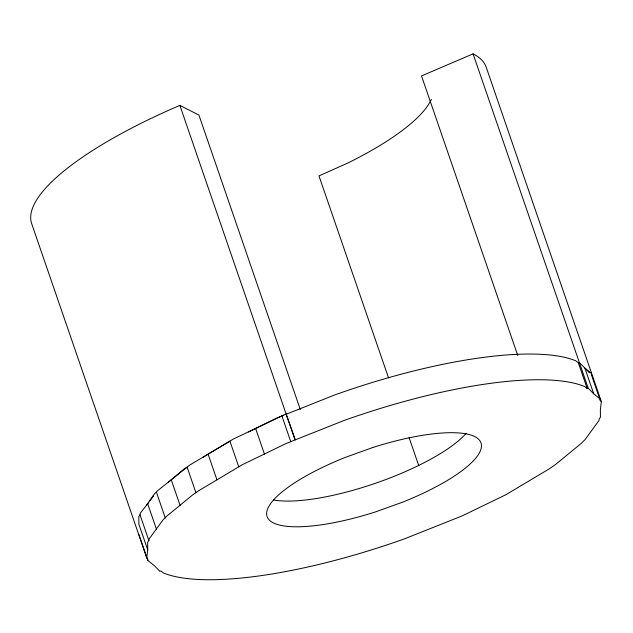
<?xml version="1.0" encoding="UTF-8"?>
<svg xmlns="http://www.w3.org/2000/svg" width="633" height="633" viewBox="0 0 633 633"><rect width="100%" height="100%" fill="white"/><g stroke="black" fill="none" stroke-linecap="round" stroke-linejoin="round"><path stroke-width="0.95" d="M517.77 355.493L421.507 75.92L473.08 53.852A240.35 65.848 -19 0 1 486.255 67.351L601.35 401.623L600.377 409.551L600.432 417.163L599.214 418.943L599.032 420.439L585.153 439.484L581.379 443.298L555.481 464.543L549.602 468.642L505.862 494.737L461.916 515.998L404.392 538.881A240.35 65.848 -19 0 1 163.369 572.936L160.901 570.942L159.92 571.362L154.373 565.673L147.806 560.379L147.798 558.939L146.745 557.863L147.726 549.935L147.663 542.323L148.882 540.55L140.028 514.835L140.209 513.331L148.826 502.183M148.882 540.55L149.064 539.047L162.95 520.002L166.716 516.188L192.622 494.943L198.493 490.844L242.241 464.749L286.187 443.488L343.703 420.605A240.35 65.848 -19 0 1 584.726 386.549L587.202 388.543L588.176 388.124L593.73 393.813L600.29 399.106L600.298 400.547L601.35 401.623M140.028 514.835L138.809 516.607L138.872 524.219L147.726 549.935M146.563 505.292L154.096 494.294L157.862 490.472L189.639 465.136L233.387 439.033L286.108 413.958L295.326 439.856M149.997 500.656L153.526 496.098M168.259 482.33L183.768 469.227L187.115 467.154L195.969 492.862M203.051 457.255L229.906 441.114L238.752 466.822M248.516 431.951L277.333 417.772L283.734 415.224M286.472 414.14L334.857 394.889A240.35 65.848 -19 0 1 575.872 360.834L578.348 362.836L579.322 362.416L589.473 372.813M146.745 557.863L31.65 223.591A240.35 65.848 -19 0 1 179.867 105.394L198.912 115.048L300.327 409.583M591.436 373.399L584.876 368.105L593.73 393.813M591.444 374.831L600.298 400.547M473.08 53.852L588.176 388.124M578.348 362.836L587.202 388.543M388.527 377.861L318.985 175.895L348.039 162.942A183.799 50.355 -19 0 0 431.342 99.373M409.132 437.704L418.793 465.753M179.867 105.394L294.962 439.666M281.914 415.952L290.769 441.668M255.613 428.462L264.467 454.178M208.083 454.13L216.937 479.846M171.258 479.79L180.112 505.506M156.454 492.3L165.308 518.008M147.655 503.702L156.509 529.41M138.959 534.663L147.806 560.379M466.181 433.273A113.109 30.985 -19 0 1 376.042 483.066A113.109 30.985 -19 0 1 273.622 499.991M372.758 447.523L345.001 457.501A113.109 30.985 -19 0 0 267.727 517.952A113.109 30.985 -19 0 0 375.337 511.962L403.094 501.985A113.109 30.985 -19 0 0 480.376 441.533A113.109 30.985 -19 0 0 372.758 447.523"/></g></svg>
